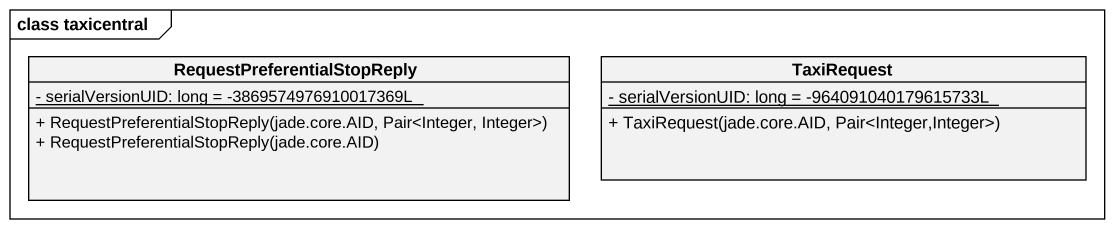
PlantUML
@startuml
mainframe class taxicentral
hide circle
hide empty members
skinparam classAttributeIconSize 0
class RequestPreferentialStopReply {
  {static} - serialVersionUID: long = -3869574976910017369L
  + RequestPreferentialStopReply(jade.core.AID, Pair<Integer, Integer>)
  + RequestPreferentialStopReply(jade.core.AID)
}
class TaxiRequest {
  {static} - serialVersionUID: long = -964091040179615733L
  + TaxiRequest(jade.core.AID, Pair<Integer,Integer>)
}
@enduml
